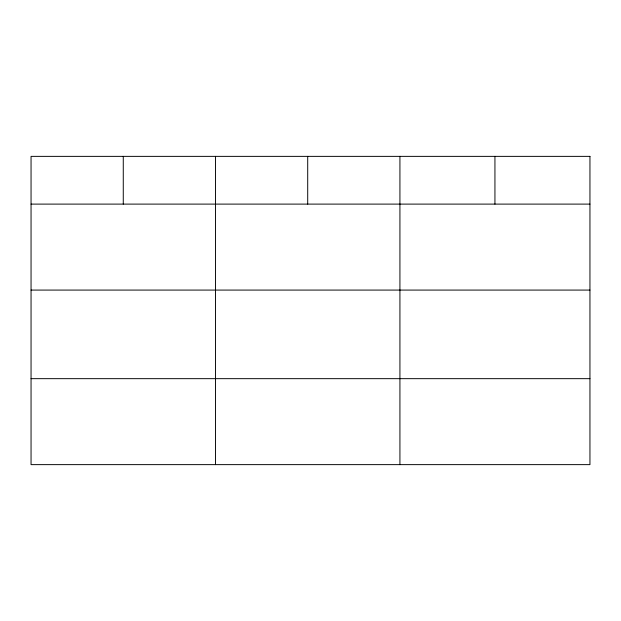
<?xml version="1.0" encoding="UTF-8"?>
<svg xmlns="http://www.w3.org/2000/svg" width="621" height="621" viewBox="0 0 621 621"><rect width="100%" height="100%" fill="white"/><g stroke="black" fill="none" stroke-linecap="round" stroke-linejoin="round"><path stroke-width="0.93" d="M31.05 204.107L589.95 204.107M31.05 290.077L589.95 290.077M31.05 378.663L589.95 378.663M494.937 156.368L494.937 204.107M399.924 156.368L399.924 464.632M307.705 156.368L307.705 204.107M215.487 156.368L215.487 464.632M123.269 156.368L123.269 204.107M589.95 156.368L31.05 156.368L31.05 464.632L589.95 464.632L589.95 156.368"/></g></svg>
